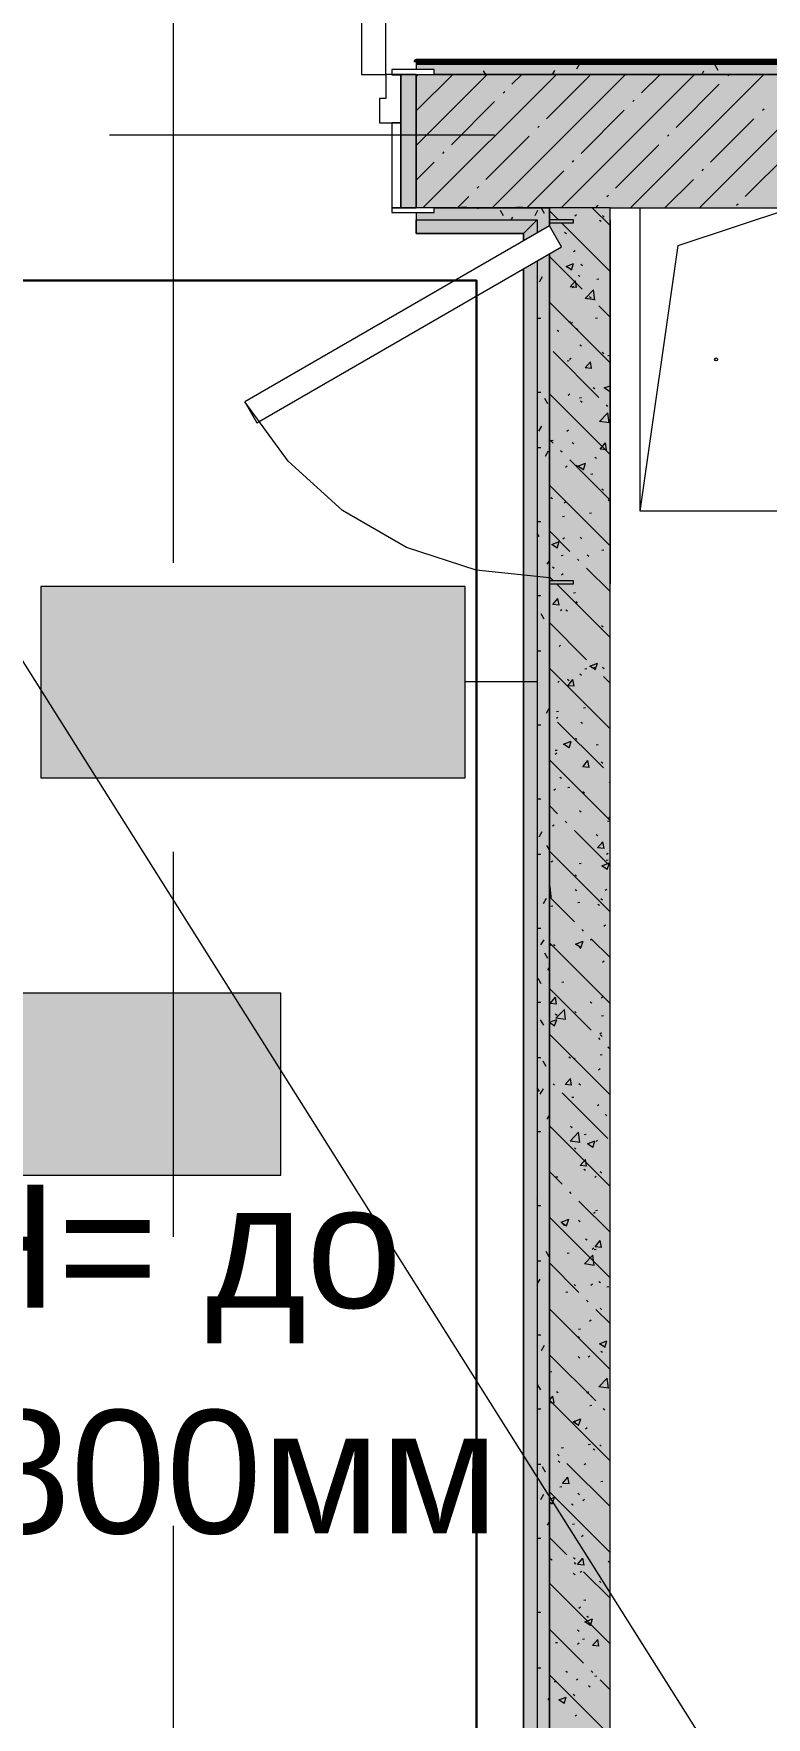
# Model space of a CAD drawing. Header units: millimetres. Extents: x -3817 to 677485, y -22715 to 103890.
# Drawn here: x 66473 to 67681, y 7103 to 9878 of the extents above; entities that cross this region are included whole.
import ezdxf

# ---------------------------------------------------------------- set-up
doc = ezdxf.new("R2010")
doc.units = ezdxf.units.MM
doc.layers.add('PDF _Геометрия', color=7, linetype='Continuous', true_color=0x1d1d1d)
doc.layers.add('PDF _Сплошная заливка', color=7, linetype='Continuous', true_color=0xffffff)
doc.layers.add('PDF _Текст', color=7, linetype='Continuous')
doc.styles.add('PDF GOST-Common', font='arial.ttf')

msp = doc.modelspace()

# ---------------------------------------------------------------- hatches: boundary and pattern name
at = {"layer": 'PDF _Сплошная заливка', "transparency": 33554559}
h = msp.add_hatch(color=256, dxfattribs=at)
h.paths.add_polyline_path([(69633.3, 9811.3), (70923.3, 9811.3), (70923.3, 9819.4), (70953.3, 9819.4), (70953.3, 9831.4), (69603.3, 9831.4), (69603.3, 9819.4), (69633.3, 9819.4), (69633.3, 9811.8)], flags=0)
h.paths.add_polyline_path([(75703.3, 9811.3), (75702.3, 9831.4), (73973.3, 9831.4), (73973.3, 9819.4), (74028.3, 9819.4), (74028.3, 9811.3), (75627.5, 9811.3)], flags=0)
h.paths.add_polyline_path([(62268.2, 9811.3), (66123.3, 9811.5), (66123.3, 9819.4), (66153.3, 9819.4), (66153.3, 9831.4), (61793.3, 9831.4), (61793.3, 9811.3)], flags=0)
h.paths.add_polyline_path([(67133.3, 9811.3), (68473.3, 9811.8), (68473.3, 9819.4), (68503.3, 9819.4), (68503.3, 9831.4), (67103.3, 9831.4), (67103.3, 9819.4), (67133.3, 9819.4)], flags=0)
h.paths.add_polyline_path([(71933.3, 9811.3), (72468.3, 9811.3), (72468.3, 9819.4), (72523.3, 9819.4), (72523.3, 9831.4), (71903.3, 9831.4), (71903.3, 9819.4), (71933.3, 9819.4), (71933.3, 9812.3)], flags=0)
h = msp.add_hatch(color=256, dxfattribs=at)
h.paths.add_polyline_path([(69603.3, 9591.3), (70953.3, 9591.3), (70953.3, 9811.3), (69603.3, 9811.3)], flags=0)
h.paths.add_polyline_path([(67323.3, 9591.3), (68503.3, 9591.3), (68503.3, 9811.3), (67103.3, 9811.3), (67103.3, 9591.3), (67133.3, 9591.3)], flags=0)
h.paths.add_polyline_path([(72103.3, 9591.3), (72103.3, 9811.3), (71903.3, 9811.3), (71903.3, 9591.3), (71933.3, 9591.3)], flags=0)
for points in [[(67133.3, 9571.4), (67303.3, 9571.4), (67303.3, 9591.3), (67133.3, 9591.3), (67133.3, 9583.4), (67103.3, 9583.4), (67103.3, 9571.4)], [(67423.3, 6641.3), (67423.3, 9591.3), (67323.3, 9591.3), (67323.3, 9571.4), (67363.3, 9571.4), (67363.3, 9566.4), (67323.3, 9566.4), (67323.3, 9561.3), (67343.3, 9526.7), (67323.3, 9515.2), (67323.3, 8976.4), (67363.3, 8976.4), (67363.3, 8971.4), (67323.3, 8971.4), (67323.3, 6641.3)]]:
    msp.add_hatch(color=256, dxfattribs=at).paths.add_polyline_path(points)
h = msp.add_hatch(color=256, dxfattribs=at)
h.paths.add_polyline_path([(67323.3, 6621.3), (67323.3, 9515.2), (67303.3, 9503.6), (67303.3, 6621.3)], flags=0)
h.paths.add_polyline_path([(67303.3, 9549.8), (67323.3, 9561.3), (67323.3, 9591.3), (67303.3, 9591.3), (67303.3, 9561.3)], flags=0)
at = {"layer": 'PDF _Сплошная заливка', "true_color": 0xd7cdc4, "transparency": 33554559}
h = msp.add_hatch(color=254, dxfattribs=at)
h.paths.add_polyline_path([(67280.8, 6597.8), (67303.3, 6621.3), (67303.3, 9503.6), (67280.8, 9490.6), (67280.8, 6621.3)], flags=0)
h.paths.add_polyline_path([(67280.8, 9536.8), (67303.3, 9549.8), (67303.3, 9571.4), (67280.8, 9548.8)], flags=0)

# ---------------------------------------------------------------- linework, layer by layer
at = {"layer": 'PDF _Геометрия', "color": 253, "lineweight": 13, "true_color": 0xaaaaaa}
for points in [[(67053.3, 10661.4), (67013.3, 10661.4), (67013.3, 9811.3), (67053.3, 9811.3)], [(67053.3, 9811.3), (67053.3, 9771.3), (67043.3, 9771.3), (67043.3, 9731.4), (67078.3, 9731.4), (67078.3, 9811.3)], [(67063.3, 9811.3), (67133.3, 9811.3), (67133.3, 9819.4), (67063.3, 9819.4)], [(67063.3, 9810.4), (67078.3, 9810.4), (67078.3, 9811.3), (67063.3, 9811.3)], [(67078.3, 9591.3), (67103.3, 9591.3), (67103.3, 9811.3), (67078.3, 9811.3)], [(67063.3, 9591.3), (67078.3, 9591.3), (67078.3, 9731.4), (67063.3, 9731.4)], [(67063.3, 9583.4), (67133.3, 9583.4), (67133.3, 9591.3), (67063.3, 9591.3)], [(66821, 9271.4), (66841, 9236.7), (67343.3, 9526.7), (67323.3, 9561.3)], [(67363.3, 9566.4), (67363.3, 9571.4), (67323.3, 9571.4), (67323.3, 9566.4)], [(67363.3, 8976.4), (67323.3, 8976.4), (67323.3, 8971.4), (67363.3, 8971.4)]]:
    msp.add_lwpolyline(points, close=True, dxfattribs=at)
at = {"layer": 'PDF _Геометрия', "color": 253, "lineweight": 9, "true_color": 0xaaaaaa}
for points in [[(66703.3, 9005.9), (66703.3, 10593.4)], [(66597.6, 9711.4), (67232.6, 9711.4)], [(67323.3, 8981.3), (67202.7, 8994), (67087.4, 9031.5), (66982.3, 9092.1), (66892.2, 9173.3), (66821, 9271.4)], [(66703.3, 7894.7), (66703.3, 8529.7)], [(66703.3, 5830.9), (66703.3, 7418.4)]]:
    msp.add_lwpolyline(points, dxfattribs=at)
at = {"layer": 'PDF _Геометрия', "color": 9, "lineweight": 9, "true_color": 0xc0c0c0}
for points in [[(67103.3, 9831.4), (68503.3, 9831.4), (68503.3, 9832.4), (67103.3, 9832.4)], [(68473.3, 9811.3), (67133.3, 9811.3)], [(67133.3, 9591.3), (67323.3, 9591.3), (67303.3, 9591.3)], [(67423.3, 6641.3), (67423.3, 9591.3), (67723.3, 9591.3), (67723.3, 6741.3), (67423.3, 6741.3)]]:
    msp.add_lwpolyline(points, close=True, dxfattribs=at)
at = {"layer": 'PDF _Геометрия', "color": 231, "lineweight": 70, "true_color": 0xff80c0}
msp.add_lwpolyline([(67103.3, 9831.4), (68503.3, 9831.4), (68503.3, 9832.4), (67103.3, 9832.4)], close=True, dxfattribs=at)
at = {"layer": 'PDF _Геометрия', "color": 9, "lineweight": 9, "true_color": 0xc0c0c0}
for points in [[(68503.3, 9819.4), (68503.3, 9831.4), (67103.3, 9831.4), (67103.3, 9819.4)], [(67103.3, 9811.3), (67103.3, 9591.3)], [(67103.3, 9583.4), (67103.3, 9571.4), (67303.3, 9571.4), (67303.3, 9549.8)], [(67423.3, 9571.4), (67423.3, 8971.4)], [(67303.3, 9503.6), (67303.3, 6621.3), (67323.3, 6621.3), (67623.3, 6621.3), (67603.3, 6621.3), (67603.3, 5984.1)]]:
    msp.add_lwpolyline(points, dxfattribs=at)
at = {"layer": 'PDF _Геометрия', "color": 253, "lineweight": 9, "true_color": 0x9b9b9b}
for points in [[(67136.7, 9830.8), (67136.4, 9831.4)], [(67373.2, 9828.6), (67368.2, 9819.9)], [(67410, 9831.4), (67409.8, 9831)], [(67480.4, 9831.4), (67477.9, 9826.9)], [(67560.1, 9828.9), (67558.7, 9831.4)], [(67601.7, 9817.8), (67596.7, 9826.5)], [(67218.3, 9811.3), (67214.9, 9817.2)], [(67331.6, 9817.4), (67328.1, 9811.3)], [(67577.3, 9816.3), (67574.5, 9811.3)], [(67645.4, 9812.2), (67644.9, 9811.3)], [(67177.3, 9592.3), (67187.4, 9592.3)], [(67205.8, 9589.2), (67204.5, 9591.3)], [(67247.4, 9578), (67242.4, 9586.7)], [(67268.8, 9592.3), (67278.8, 9592.3)], [(67304.1, 9586.9), (67303.3, 9585.5), (67299.1, 9578.2)], [(67315.5, 9582.1), (67310.4, 9590.8)], [(67262.5, 9575.8), (67259.9, 9571.4)], [(67311.2, 9477.3), (67306.2, 9468.5)], [(67303.3, 9409.4), (67309.3, 9409.4)], [(67303.3, 9287.5), (67309.3, 9287.5)], [(67320.6, 9268.3), (67315.6, 9277.1)], [(67310.1, 9231.5), (67305.1, 9222.8)], [(67303.3, 9196.1), (67309.3, 9196.1)], [(67321.2, 9189.9), (67316.2, 9181.2)], [(67303.3, 9074.2), (67309.3, 9074.2)], [(67306.5, 9049), (67303.3, 9054.6)], [(67323.3, 9010.5), (67319.2, 9003.5)], [(67303.3, 8952.2), (67309.3, 8952.2)], [(67314.7, 8912.9), (67309.6, 8921.7)], [(67303.3, 8860.8), (67309.3, 8860.8)], [(67323.1, 8766.4), (67318.1, 8757.7)], [(67303.3, 8738.9), (67309.3, 8738.9)], [(67303.3, 8617), (67309.3, 8617)], [(67310.9, 8562.4), (67305.9, 8553.6)], [(67303.3, 8525.5), (67309.3, 8525.5)], [(67323.3, 8532.3), (67318.9, 8539.9)], [(67323.3, 8471.3), (67323, 8471.8)], [(67318, 8452.7), (67312.9, 8444)], [(67303.3, 8403.6), (67309.3, 8403.6)], [(67313.9, 8384.6), (67308.9, 8375.9)], [(67320.9, 8353.4), (67315.9, 8362.2)], [(67323.3, 8339.9), (67320, 8334.3)], [(67309.8, 8311.8), (67304.7, 8320.5)], [(67303.3, 8281.7), (67309.3, 8281.7)], [(67313.9, 8243.8), (67308.8, 8252.5)], [(67303.3, 8190.2), (67309.3, 8190.2)], [(67317.9, 8175.7), (67312.9, 8184.4)], [(67306.8, 8134.1), (67303.3, 8140.2)], [(67312.8, 8138.9), (67307.8, 8130.2)], [(67323.3, 8096.1), (67318.9, 8088.6)], [(67303.3, 8068.3), (67309.3, 8068.3)], [(67303.8, 7956.4), (67303.3, 7957.3)], [(67303.3, 7946.4), (67309.3, 7946.4)], [(67323.1, 7862), (67318.1, 7870.7)], [(67303.3, 7855), (67309.3, 7855)], [(67307.6, 7825.1), (67303.3, 7817.6)], [(67303.5, 7757.1), (67303.3, 7756.7)], [(67303.3, 7733), (67309.3, 7733)], [(67314.7, 7715.5), (67309.7, 7706.8)], [(67309, 7642.6), (67303.9, 7651.3)], [(67303.3, 7611.1), (67309.3, 7611.1)], [(67303.3, 7519.7), (67309.3, 7519.7)], [(67317.1, 7506.6), (67312.1, 7515.3)], [(67313.6, 7469.7), (67308.6, 7461)], [(67323.3, 7425.5), (67319.7, 7419.4)], [(67303.3, 7397.7), (67309.3, 7397.7)], [(67303.3, 7275.8), (67309.3, 7275.8)], [(67323.3, 7242.7), (67322.7, 7241.7)], [(67303.3, 7184.4), (67309.3, 7184.4)], [(67323.3, 7130.2), (67321.4, 7133.5)]]:
    msp.add_lwpolyline(points, dxfattribs=at)
at = {"layer": 'PDF _Геометрия', "lineweight": 9}
for points in [[(67103.3, 9807.9), (67106.7, 9811.3)], [(67103.3, 9693.8), (67220.8, 9811.3)], [(67104.6, 9752.2), (67163.8, 9811.3)], [(67114.8, 9591.3), (67334.8, 9811.3)], [(67228.9, 9591.3), (67448.9, 9811.3)], [(67261.5, 9795), (67277.8, 9811.3)], [(67318.5, 9738), (67389.8, 9809.3)], [(67342.9, 9591.3), (67562.9, 9811.3)], [(67457, 9591.3), (67677, 9811.3)], [(67475.3, 9780.7), (67505.9, 9811.3)], [(67571, 9591.3), (67791, 9811.3)], [(67617.9, 9809.3), (67619.9, 9811.3)], [(67247.2, 9780.7), (67249.6, 9783.1)], [(67532.3, 9723.7), (67603.6, 9795)], [(67161.7, 9695.2), (67232.9, 9766.5)], [(67375.5, 9681), (67446.8, 9752.2)], [(67461, 9766.5), (67463.4, 9768.9)], [(67674.9, 9752.2), (67677.3, 9754.6)], [(67304.2, 9723.7), (67306.6, 9726.1)], [(67589.3, 9666.7), (67660.6, 9738)], [(67218.7, 9638.2), (67290, 9709.5)], [(67432.5, 9623.9), (67503.8, 9695.2)], [(67518.1, 9709.5), (67520.4, 9711.8)], [(67103.3, 9636.8), (67133.1, 9666.7)], [(67147.4, 9681), (67149.8, 9683.3)], [(67361.2, 9666.7), (67363.6, 9669.1)], [(67646.4, 9609.7), (67717.7, 9681)], [(67285.9, 9591.3), (67347, 9652.4)], [(67514, 9591.3), (67560.8, 9638.2)], [(67575.1, 9652.4), (67577.5, 9654.8)], [(67171.8, 9591.3), (67190.2, 9609.7)], [(67204.4, 9623.9), (67206.8, 9626.3)], [(67418.3, 9609.7), (67420.6, 9612)], [(67399.9, 9591.3), (67404, 9595.4)], [(67632.1, 9595.4), (67634.5, 9597.8)]]:
    msp.add_lwpolyline(points, dxfattribs=at)
at = {"layer": 'PDF _Геометрия', "color": 7, "lineweight": 9}
for points in [[(67423.3, 9591.3), (67323.3, 9591.3), (67323.3, 9561.3), (67323.3, 9591.3)], [(67803.3, 9591.3), (67723.3, 9591.3), (67723.3, 9091.3), (67473.3, 9091.3), (67473.3, 9591.3)], [(67473.3, 9091.3), (67535.8, 9528.9), (67723.3, 9591.3)], [(67103.3, 9571.4), (67103.3, 9548.8), (67103.3, 9571.4)], [(67280.8, 9548.8), (67280.8, 9536.8), (67280.8, 9548.8), (67303.3, 9571.4)], [(67323.3, 6641.3), (67323.3, 9515.2), (67323.3, 6641.3), (67423.3, 6641.3), (67623.3, 6641.3)], [(67280.8, 6597.8), (67280.8, 9490.6), (67280.8, 6597.8), (67580.8, 6598.8)], [(66184, 9271.4), (68024.4, 6354.2), (67302.3, 5635.6)], [(67303.3, 8809.7), (67184.5, 8809.7)]]:
    msp.add_lwpolyline(points, dxfattribs=at)
at = {"layer": 'PDF _Геометрия', "color": 252, "lineweight": 9, "true_color": 0x878787}
for points in [[(67338.5, 9571.4), (67323.3, 9586.5)], [(67365.1, 9578.3), (67367.8, 9580.3)], [(67423.3, 9562), (67393.9, 9591.3)], [(67411, 9578.4), (67413.4, 9576.1)], [(67423.3, 9486.5), (67343.5, 9566.4)], [(67348.5, 9550.9), (67351.3, 9549.1)], [(67405.9, 9570.8), (67408.8, 9569)], [(67363, 9519.1), (67365.6, 9521.1)], [(67377.1, 9457.3), (67323.3, 9511.2)], [(67359.7, 9488.8), (67350.9, 9494.7), (67363.3, 9499.5)], [(67359.7, 9488.7), (67363.3, 9499.4)], [(67375.2, 9498.3), (67377.7, 9496.1)], [(67368.3, 9460), (67357.7, 9460.9), (67366.3, 9471.1)], [(67368.3, 9459.9), (67366.3, 9471.1)], [(67370.6, 9480.4), (67373.4, 9478.6)], [(67401.4, 9473.5), (67404.7, 9474)], [(67360.8, 9459.9), (67363.5, 9461.9)], [(67398.3, 9439.3), (67382.5, 9441.7), (67396.3, 9456.1)], [(67392.2, 9442.2), (67389.7, 9444.7)], [(67398.3, 9439.2), (67396.3, 9456.1)], [(67423.3, 9335.7), (67323.3, 9435.7)], [(67423.3, 9411.2), (67404.8, 9429.6)], [(67335.9, 9389.5), (67338.8, 9387.7)], [(67354.6, 9403.4), (67358, 9403.8)], [(67358.7, 9400.7), (67361.3, 9402.7)], [(67367.8, 9392.2), (67370.3, 9390)], [(67399.2, 9409.3), (67402.5, 9409.7)], [(67373.4, 9365.6), (67376.3, 9363.8)], [(67404.8, 9278.8), (67329.4, 9354.2)], [(67352.4, 9339.1), (67355.7, 9339.6)], [(67356.5, 9341.5), (67359.2, 9343.5)], [(67393, 9326.2), (67382.4, 9327.2), (67390.9, 9337.4)], [(67393, 9326.2), (67390.9, 9337.3)], [(67410.4, 9353.2), (67412.9, 9350.9)], [(67419.7, 9348), (67423, 9348.4)], [(67423.3, 9184.8), (67323.3, 9284.8)], [(67354.3, 9282.3), (67357, 9284.4)], [(67372.9, 9277.9), (67376.3, 9278.3)], [(67374.7, 9273.2), (67377.1, 9270.9)], [(67395.5, 9295.1), (67398.3, 9293.3)], [(67422.6, 9288.2), (67413.8, 9294.2), (67423.3, 9297.9)], [(67422.6, 9288.2), (67423.3, 9290.1)], [(67421.9, 9236.6), (67406, 9239.1), (67419.9, 9253.5)], [(67419.9, 9263.7), (67417.4, 9266.2)], [(67421.9, 9236.6), (67419.9, 9253.5)], [(67352.2, 9223.1), (67354.8, 9225.2)], [(67329.4, 9203.3), (67323.3, 9209.4)], [(67326.2, 9207.7), (67329.5, 9208.2)], [(67344.5, 9188.2), (67341.9, 9190.7)], [(67360.9, 9204.3), (67363.7, 9202.5)], [(67417.6, 9192.5), (67407, 9193.4), (67415.6, 9203.6)], [(67417.7, 9192.4), (67415.6, 9203.6)], [(67350, 9163.9), (67352.7, 9166)], [(67423.3, 9109.4), (67357, 9175.7)], [(67367.3, 9167.1), (67369.8, 9164.8)], [(67379.3, 9159.3), (67370.5, 9165.3), (67382.9, 9170.1)], [(67379.3, 9159.3), (67382.9, 9170)], [(67398.4, 9180.4), (67401.2, 9178.6)], [(67423.3, 9033.9), (67323.3, 9133.9)], [(67391.7, 9152.4), (67395, 9152.8)], [(67325.5, 9113.9), (67328.3, 9112.1)], [(67347.8, 9104.8), (67350.5, 9106.8)], [(67409.9, 9128.1), (67412.4, 9125.8)], [(67420.4, 9109.9), (67423.2, 9108.1)], [(67344.9, 9082.3), (67348.2, 9082.7)], [(67389.4, 9088.1), (67392.7, 9088.6)], [(67357, 9024.8), (67323.3, 9058.6)], [(67336.1, 9030.4), (67327.2, 9036.3), (67339.7, 9041.1)], [(67336.1, 9030.3), (67339.7, 9041.1)], [(67345.7, 9045.6), (67348.3, 9047.6)], [(67374.1, 9048), (67376.6, 9045.8)], [(67410, 9026.9), (67413.3, 9027.3)], [(67328.4, 8999.2), (67331.2, 8997.4)], [(67342.6, 9018), (67346, 9018.4)], [(67372.1, 9009.7), (67369.6, 9012.2)], [(67423.3, 8958.6), (67384.7, 8997.1)], [(67385.8, 9019), (67388.6, 9017.2)], [(67330, 8976.4), (67323.3, 8983.1)], [(67423.3, 8883.1), (67335, 8971.4)], [(67343.5, 8986.4), (67346.2, 8988.4)], [(67339.5, 8936.2), (67328.8, 8937.1), (67337.4, 8947.3)], [(67339.5, 8936.1), (67337.4, 8947.3)], [(67363.2, 8956.7), (67366.5, 8957.2)], [(67366.8, 8942), (67369.3, 8939.7)], [(67341.4, 8927.2), (67344, 8929.2)], [(67350.4, 8928.7), (67353.2, 8926.9)], [(67384.7, 8846.3), (67323.3, 8907.7)], [(67409.4, 8902.9), (67411.9, 8900.6)], [(67339.2, 8868), (67341.9, 8870)], [(67423.3, 8732.2), (67323.3, 8832.2)], [(67382, 8831.3), (67385.3, 8831.7)], [(67398.9, 8829.9), (67390.1, 8835.8), (67402.6, 8840.6)], [(67399.8, 8831.2), (67397.3, 8833.7)], [(67399, 8829.8), (67402.6, 8840.6)], [(67410.7, 8833.8), (67413.5, 8832)], [(67337, 8808.8), (67339.7, 8810.9)], [(67353.3, 8813.9), (67356.1, 8812.1)], [(67364.1, 8802.4), (67353.5, 8803.4), (67362.1, 8813.6)], [(67364.1, 8802.4), (67362.1, 8813.5)], [(67373.6, 8822.9), (67376.1, 8820.6)], [(67423.3, 8807.7), (67412.3, 8818.6)], [(67324.3, 8755.7), (67323.3, 8756.8)], [(67334.9, 8749.6), (67337.5, 8751.7)], [(67335.2, 8761.1), (67338.5, 8761.6)], [(67379.7, 8767), (67383, 8767.4)], [(67412.3, 8667.7), (67336.9, 8743.2)], [(67366.3, 8716.8), (67368.7, 8714.5)], [(67375.3, 8743.4), (67378.1, 8741.6)], [(67332.7, 8690.4), (67335.4, 8692.5)], [(67332.9, 8696.9), (67336.2, 8697.3)], [(67355.7, 8700.9), (67346.8, 8706.9), (67359.3, 8711.7)], [(67355.7, 8700.9), (67359.3, 8711.6)], [(67400.3, 8705.7), (67403.6, 8706.2)], [(67423.3, 8581.3), (67323.3, 8681.3)], [(67388.8, 8668.7), (67378.2, 8669.6), (67386.7, 8679.8)], [(67388.8, 8668.6), (67386.7, 8679.8)], [(67408.9, 8677.8), (67411.3, 8675.5)], [(67330.5, 8631.2), (67333.2, 8633.3)], [(67340.7, 8652.6), (67343.5, 8650.8)], [(67353.5, 8635.6), (67356.8, 8636.1)], [(67421.8, 8643.8), (67423.3, 8644.9)], [(67336.9, 8592.3), (67323.3, 8605.9)], [(67378.2, 8628.7), (67381, 8626.9)], [(67352, 8577.2), (67349.5, 8579.7)], [(67373.1, 8597.7), (67375.6, 8595.5)], [(67419, 8580.3), (67422.3, 8580.7)], [(67419.7, 8584.6), (67422.3, 8586.6)], [(67328.4, 8572.1), (67331, 8574.1)], [(67423.3, 8505.9), (67364.6, 8564.6)], [(67400.2, 8558.2), (67403.1, 8556.4)], [(67423.3, 8430.5), (67323.3, 8530.5)], [(67413.5, 8535), (67402.8, 8535.9), (67411.4, 8546.1)], [(67413.5, 8534.9), (67411.4, 8546)], [(67417.5, 8525.4), (67420.2, 8527.4)], [(67326.2, 8512.9), (67328.9, 8514.9)], [(67372.2, 8510.1), (67375.5, 8510.6)], [(67418.6, 8500.4), (67409.7, 8506.4), (67422.2, 8511.2)], [(67416.7, 8516), (67420.1, 8516.4)], [(67418.6, 8500.4), (67422.2, 8511.1)], [(67323.3, 8471.2), (67324.4, 8472.4)], [(67326.4, 8455.5), (67324.4, 8472.4)], [(67365.6, 8467.3), (67368.4, 8465.5)], [(67365.7, 8491.7), (67368.2, 8489.4)], [(67415.4, 8466.2), (67418, 8468.2)], [(67323.3, 8456), (67326.4, 8455.5)], [(67364.6, 8413.8), (67323.3, 8455.1)], [(67324.1, 8453.7), (67326.7, 8455.7)], [(67325.5, 8440), (67328.8, 8440.5)], [(67370, 8445.9), (67373.3, 8446.3)], [(67403.1, 8443.4), (67405.9, 8441.6)], [(67408.3, 8452.6), (67410.8, 8450.4)], [(67323.3, 8395.5), (67324.6, 8396.5)], [(67379.7, 8398.7), (67377.1, 8401.2)], [(67390.5, 8384.6), (67393.9, 8385.1)], [(67423.3, 8355.1), (67392.2, 8386.1)], [(67413.2, 8407), (67415.8, 8409.1)], [(67423.3, 8279.6), (67323.3, 8379.6)], [(67323.3, 8375.8), (67326.5, 8376.2)], [(67330.2, 8376.9), (67333.1, 8375.1)], [(67375.3, 8371.5), (67366.4, 8377.4), (67378.9, 8382.2)], [(67372.6, 8372.6), (67375, 8370.3)], [(67375.3, 8371.4), (67378.9, 8382.2)], [(67411, 8347.8), (67413.7, 8349.9)], [(67392.2, 8235.2), (67323.3, 8304.2)], [(67343.8, 8314.5), (67347.1, 8314.9)], [(67335.3, 8278.6), (67324.7, 8279.6), (67333.2, 8289.8)], [(67335.3, 8278.6), (67333.2, 8289.7)], [(67390.5, 8282.1), (67393.4, 8280.3)], [(67408.9, 8288.6), (67411.5, 8290.7)], [(67323.3, 8248.5), (67335.6, 8253.3)], [(67323.3, 8248.5), (67332, 8242.5)], [(67332, 8242.5), (67335.6, 8253.2)], [(67333.1, 8262.2), (67335.9, 8260.4)], [(67350, 8252.9), (67334.2, 8255.4), (67348, 8269.8)], [(67350, 8252.9), (67348, 8269.8)], [(67365.2, 8266.5), (67367.7, 8264.2)], [(67409.3, 8259.2), (67412.6, 8259.6)], [(67423.3, 8128.7), (67323.3, 8228.7)], [(67407.3, 8220.2), (67404.8, 8222.7)], [(67406.7, 8229.4), (67409.4, 8231.5)], [(67407.8, 8227.5), (67410.3, 8225.2)], [(67355.2, 8191.7), (67358, 8189.9)], [(67362.5, 8189), (67365.8, 8189.5)], [(67407, 8194.9), (67410.3, 8195.3)], [(67423.3, 8204.2), (67419.9, 8207.6)], [(67404.5, 8170.3), (67407.2, 8172.3)], [(67331.9, 8144.7), (67329.4, 8147.2)], [(67360, 8144.9), (67349.3, 8145.8), (67357.9, 8156)], [(67360, 8144.8), (67357.9, 8156)], [(67372, 8147.5), (67374.5, 8145.2)], [(67419.9, 8056.7), (67344.5, 8132.2)], [(67360.2, 8124.8), (67363.6, 8125.2)], [(67402.4, 8111.1), (67405, 8113.1)], [(67323.3, 8099.1), (67323.4, 8099)], [(67423.3, 7977.9), (67323.3, 8077.9)], [(67415.4, 8096.8), (67418.3, 8095)], [(67373.5, 8050.3), (67357.7, 8052.7), (67371.6, 8067.2)], [(67358, 8077), (67360.8, 8075.2)], [(67373.5, 8050.2), (67371.6, 8067.1)], [(67380.8, 8063.5), (67384.1, 8063.9)], [(67394.9, 8042), (67386.1, 8048), (67398.5, 8052.8)], [(67394.9, 8042), (67398.5, 8052.7)], [(67400.2, 8051.9), (67402.9, 8053.9)], [(67364.7, 8041.4), (67367.2, 8039.1)], [(67384.6, 8011.2), (67374, 8012.1), (67382.6, 8022.3)], [(67384.6, 8011.1), (67382.6, 8022.2)], [(67344.5, 7981.3), (67323.3, 8002.5)], [(67380.1, 8006.5), (67382.9, 8004.7)], [(67398.1, 7992.7), (67400.7, 7994.7)], [(67407.3, 8002.3), (67409.8, 8000.1)], [(67334, 7993.4), (67337.3, 7993.8)], [(67359.5, 7966.2), (67357, 7968.7)], [(67423.3, 7902.5), (67372.1, 7953.6)], [(67423.3, 7827), (67323.3, 7927)], [(67342.8, 7919.1), (67355.2, 7923.8)], [(67342.8, 7919.1), (67351.6, 7913.1)], [(67345.4, 7915.6), (67348.3, 7913.8)], [(67351.6, 7913), (67355.2, 7923.8)], [(67371.5, 7922.3), (67374, 7920)], [(67395.9, 7933.5), (67398.6, 7935.5)], [(67399.5, 7938), (67402.9, 7938.5)], [(67382.9, 7891.7), (67385.8, 7889.9)], [(67409.3, 7877.4), (67398.7, 7878.3), (67407.2, 7888.6)], [(67409.3, 7877.4), (67407.2, 7888.5)], [(67352.8, 7867.9), (67356.1, 7868.3)], [(67397.1, 7847.7), (67381.3, 7850.1), (67395.1, 7864.5)], [(67393.7, 7874.3), (67396.4, 7876.4)], [(67397.1, 7847.6), (67395.2, 7864.5)], [(67397.3, 7873.8), (67400.6, 7874.2)], [(67372.1, 7802.8), (67323.3, 7851.6)], [(67350.5, 7803.6), (67353.8, 7804.1)], [(67364.2, 7816.2), (67366.6, 7814)], [(67391.6, 7815.1), (67394.2, 7817.2)], [(67405, 7821.2), (67407.8, 7819.4)], [(67417.8, 7812.5), (67421.2, 7812.9)], [(67423.3, 7676.1), (67323.3, 7776.1)], [(67387.2, 7787.7), (67384.7, 7790.2)], [(67423.3, 7751.6), (67399.8, 7775.1)], [(67406.8, 7777.2), (67409.2, 7774.9)], [(67389.4, 7755.9), (67392.1, 7758)], [(67370.4, 7730.4), (67373.2, 7728.6)], [(67371.1, 7742.4), (67374.4, 7742.8)], [(67414.5, 7712.6), (67405.7, 7718.5), (67418.1, 7723.3)], [(67414.5, 7712.5), (67418.1, 7723.3)], [(67399.8, 7624.2), (67324.3, 7699.7)], [(67371, 7697.2), (67373.5, 7694.9)], [(67387.2, 7696.7), (67389.9, 7698.8)], [(67407.9, 7706.5), (67410.7, 7704.7)], [(67324.3, 7672.2), (67327.6, 7672.7)], [(67420.7, 7645), (67404.9, 7647.5), (67418.7, 7661.9)], [(67420.7, 7645), (67418.7, 7661.9)], [(67335, 7640), (67337.8, 7638.2)], [(67385.1, 7637.6), (67387.7, 7639.6)], [(67323.3, 7625.3), (67329, 7632.2)], [(67423.3, 7525.3), (67323.3, 7625.3)], [(67323.3, 7621.8), (67331.1, 7621.1)], [(67331.1, 7621), (67329.1, 7632.2)], [(67389.8, 7616.9), (67393.1, 7617.3)], [(67414.9, 7609.1), (67412.3, 7611.7)], [(67371.2, 7583.6), (67362.4, 7589.6), (67374.9, 7594.4)], [(67363.6, 7591.1), (67366.1, 7588.8)], [(67371.2, 7583.6), (67374.9, 7594.3)], [(67382.9, 7578.4), (67385.6, 7580.4)], [(67387.5, 7552.6), (67390.9, 7553.1)], [(67406.3, 7552), (67408.7, 7549.8)], [(67324.3, 7548.8), (67323.3, 7549.9)], [(67339.4, 7533.7), (67336.9, 7536.2)], [(67337.9, 7525.2), (67340.7, 7523.4)], [(67343, 7546.8), (67346.4, 7547.2)], [(67395.3, 7545.1), (67398.1, 7543.3)], [(67355.8, 7487.3), (67345.1, 7488.3), (67353.7, 7498.5)], [(67423.3, 7449.9), (67352, 7521.1)], [(67355.8, 7487.3), (67353.7, 7498.4)], [(67380.8, 7519.2), (67383.4, 7521.2)], [(67423.3, 7374.4), (67323.3, 7474.4)], [(67340.8, 7482.5), (67344.1, 7482.9)], [(67370.5, 7472), (67372.9, 7469.7)], [(67408.1, 7491.4), (67411.4, 7491.8)], [(67323.3, 7462.3), (67331.6, 7465.5)], [(67323.3, 7457.9), (67328, 7454.7)], [(67328, 7454.7), (67331.6, 7465.4)], [(67359.9, 7454.7), (67362.7, 7452.9)], [(67378.6, 7460), (67381.3, 7462)], [(67361.3, 7421.2), (67364.7, 7421.7)], [(67352, 7370.3), (67323.3, 7399)], [(67376.4, 7400.8), (67379.1, 7402.8)], [(67325.3, 7363.9), (67328.1, 7362.1)], [(67363.1, 7365.9), (67365.6, 7363.7)], [(67367.1, 7355.2), (67364.6, 7357.7)], [(67380.4, 7353.6), (67369.8, 7354.5), (67378.4, 7364.8)], [(67380.4, 7353.6), (67378.4, 7364.7)], [(67420.2, 7359.9), (67423, 7358.1)], [(67362.8, 7340), (67365.6, 7338.2)], [(67374.3, 7341.6), (67376.9, 7343.7)], [(67423.3, 7299), (67379.7, 7342.6)], [(67423.3, 7223.5), (67323.3, 7323.5)], [(67405.7, 7326.9), (67408.2, 7324.6)], [(67372.1, 7282.4), (67374.8, 7284.5)], [(67380.1, 7295.8), (67383.4, 7296.2)], [(67379.7, 7191.7), (67323.3, 7248.1)], [(67369.9, 7246.9), (67372.4, 7244.6)], [(67390.9, 7254.2), (67382, 7260.2), (67394.5, 7264.9)], [(67384.8, 7269.5), (67387.7, 7267.7)], [(67390.9, 7254.1), (67394.5, 7264.9)], [(67333.3, 7225.7), (67336.6, 7226.1)], [(67369.9, 7223.2), (67372.6, 7225.3)], [(67377.8, 7231.5), (67381.1, 7232)], [(67405.1, 7219.9), (67394.5, 7220.8), (67403.1, 7231)], [(67405.1, 7219.8), (67403.1, 7231)], [(67423.3, 7072.7), (67323.3, 7172.7)], [(67331, 7161.4), (67334.4, 7161.8)], [(67350.2, 7178.6), (67353, 7176.8)], [(67367.8, 7164.1), (67370.4, 7166.1)], [(67394.7, 7176.7), (67392.2, 7179.2)], [(67398.4, 7170.3), (67401.7, 7170.7)], [(67423.3, 7148.1), (67407.3, 7164.1)], [(67347.6, 7125.3), (67338.7, 7131.2), (67351.2, 7136)], [(67347.6, 7125.2), (67351.2, 7136)], [(67362.6, 7140.8), (67365.1, 7138.5)], [(67387.7, 7154.8), (67390.5, 7153)], [(67365.6, 7104.9), (67368.3, 7106.9)]]:
    msp.add_lwpolyline(points, dxfattribs=at)
at = {"layer": 'PDF _Геометрия', "color": 7, "lineweight": 9}
for points in [[(67280.8, 9548.8), (67103.3, 9548.8)], [(67184.5, 8967.2), (66484.5, 8967.2), (66484.5, 8651.6), (67184.5, 8651.6)], [(66880.5, 8296.6), (66227.4, 8296.6), (66227.4, 7996.6), (66880.5, 7996.6)]]:
    msp.add_lwpolyline(points, close=True, dxfattribs=at)
at = {"layer": 'PDF _Геометрия', "color": 231, "lineweight": 30, "true_color": 0xff80c0}
msp.add_lwpolyline([(67303.3, 2156.3), (68508.3, 2156.3), (68508.3, 5551.3), (67203.3, 5551.3), (67203.3, 9471.3), (66273.3, 9471.3), (66273.3, 9191.4), (65993.3, 9191.4), (65993.3, 2437.9)], dxfattribs=at)
at = {"layer": 'PDF _Геометрия', "color": 7, "lineweight": 9}
msp.add_circle((67598.3, 9341.3), 2.5, dxfattribs=at)
at = {"layer": 'PDF _Сплошная заливка', "lineweight": 35, "transparency": 33554559}
for points in [[(67103.3, 9591.3), (67103.3, 9811.3), (67078.3, 9591.3), (67078.3, 9811.3)], [(67363.3, 9566.4), (67363.3, 9571.4), (67323.3, 9566.4), (67323.3, 9571.4)], [(67363.3, 8971.4), (67363.3, 8976.4), (67323.3, 8971.4), (67323.3, 8976.4)]]:
    msp.add_solid(points, dxfattribs=at)
at = {"layer": 'PDF _Сплошная заливка', "color": 254, "lineweight": 35, "true_color": 0xd7cdc4, "transparency": 33554559}
msp.add_solid([(67280.8, 9548.8), (67303.3, 9571.4), (67103.3, 9548.8), (67103.3, 9571.4)], dxfattribs=at)
at = {"layer": 'PDF _Сплошная заливка', "lineweight": 9, "transparency": 33554559}
for points in [[(67184.5, 8967.2), (66484.5, 8967.2), (67184.5, 8651.6), (66484.5, 8651.6)], [(66880.5, 8296.6), (66227.4, 8296.6), (66880.5, 7996.6), (66227.4, 7996.6)]]:
    msp.add_solid(points, dxfattribs=at)

# ---------------------------------------------------------------- texts
at = {"layer": 'PDF _Текст', "color": 250, "true_color": 0x3c3c3c, "char_height": 203.2, "attachment_point": 4, "style": 'PDF GOST-Common'}
for s, insert in [('Н= до', (66307, 7849.9)), ('1800мм', (66217.7, 7506))]:
    msp.add_mtext(s, dxfattribs=dict(at, insert=insert))

doc.saveas('drawing.dxf')
